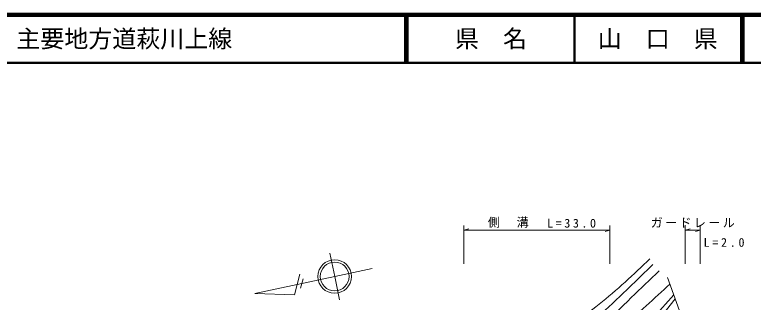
# Model space of a CAD drawing. Units: millimetres, scale not verified. Extents: x 40000 to 680000, y 20000 to 380000.
# Drawn here: x 216414 to 370268, y 320034 to 380000 of the extents above; entities that cross this region are included whole.
import ezdxf
from ezdxf.enums import TextEntityAlignment as Align

# ---------------------------------------------------------------- set-up
doc = ezdxf.new("R2010")
doc.units = ezdxf.units.MM
doc.header["$LTSCALE"] = 1000
for name, color, linetype, lineweight in [('M-BGD', 7, 'Continuous', 13), ('M-BMK-SRVR', 3, 'Continuous', 13), ('M-STR-HTXT', 7, 'Continuous', 13), ('M-TTL', 2, 'Continuous', 140), ('M-TTL-LINE', 7, 'Continuous', 50)]:
    doc.layers.add(name, color=color, linetype=linetype, lineweight=lineweight)
doc.layers.add('M-TTL-TXT', color=7, linetype='Continuous')
doc.styles.add('ＭＳ ゴシック', font='')
doc.styles.get('ＭＳ ゴシック').set_extended_font_data('MS Gothic')

msp = doc.modelspace()

# ---------------------------------------------------------------- linework, layer by layer
at = {"layer": 'M-BGD'}
msp.add_line((354023, 320772), (346555, 311399), dxfattribs=at)
for points, knots in [([(312929, 306731), (315450, 306633), (317971, 306535), (320410, 306958), (323570, 307505), (326593, 308926), (329386, 310625), (334243, 313580), (338404, 317374), (342475, 321252), (344788, 323454), (347072, 325683), (349356, 327911)], [0, 0, 0, 0, 1, 1, 1, 2, 2, 2, 3, 3, 3, 4, 4, 4, 4]), ([(319661, 310324), (322195, 311051), (324728, 311778), (327142, 312794), (331104, 314463), (334743, 316911), (338137, 319605), (341876, 322573), (345317, 325841), (348758, 329108)], [0, 0, 0, 0, 1, 1, 1, 2, 2, 2, 3, 3, 3, 3]), ([(307992, 304411), (312227, 304135), (316462, 303859), (320560, 304639), (324193, 305330), (327718, 306851), (330883, 308830), (336155, 312128), (340430, 316699), (344869, 321028), (346793, 322904), (348748, 324734), (350703, 326565)], [0, 0, 0, 0, 1, 1, 1, 2, 2, 2, 3, 3, 3, 4, 4, 4, 4]), ([(301185, 303287), (303812, 302627), (306439, 301967), (309115, 301643), (312801, 301198), (316579, 301392), (320262, 302095), (324331, 302871), (328284, 304268), (331856, 306287), (335922, 308585), (339494, 311690), (343001, 314818), (346346, 317802), (349631, 320808), (352917, 323813)], [0, 0, 0, 0, 1, 1, 1, 2, 2, 2, 3, 3, 3, 4, 4, 4, 5, 5, 5, 5]), ([(285995, 304555), (288005, 304589), (290014, 304623), (291905, 304108), (292946, 303824), (293952, 303374), (294972, 302986), (298674, 301582), (302574, 301013), (306494, 300221), (311200, 299257), (315903, 298166), (320708, 298355), (323456, 298471), (326233, 298978), (328712, 300077), (331886, 301498), (334552, 303907), (337291, 306139), (339523, 307959), (341805, 309661), (343947, 311527), (347456, 314583), (350593, 318079), (353731, 321576)], [0, 0, 0, 0, 1, 1, 1, 2, 2, 2, 3, 3, 3, 4, 4, 4, 5, 5, 5, 6, 6, 6, 7, 7, 7, 8, 8, 8, 8])]:
    msp.add_open_spline(points, degree=3, knots=knots, dxfattribs=at)
at = {"layer": 'M-BMK-SRVR'}
for p, q in [((283063, 325410), (282026, 330302)), ((290889, 327069), (283063, 325410)), ((283063, 325410), (266432, 321886)), ((276467, 324927), (275963, 322991)), ((283063, 325410), (284099, 320519)), ((361112, 301281), (352426, 325162))]:
    msp.add_line(p, q, dxfattribs=at)
msp.add_lwpolyline([(266432, 321886), (274673, 321588), (275236, 323752), (275800, 325916)], dxfattribs=at)
for radius in [3500, 3000]:
    msp.add_circle((283063, 325410), radius, dxfattribs=at)
at = {"layer": 'M-STR-HTXT'}
for p, q in [((309991, 328069), (309989, 336069)), ((340387, 336076), (340389, 328076)), ((356098, 328080), (356096, 336080)), ((359213, 336081), (359215, 328081)), ((309990, 335069), (310990, 335349)), ((309990, 335069), (340387, 335076)), ((340387, 335076), (339387, 334796)), ((356096, 335080), (357096, 335360)), ((356096, 335080), (359214, 335081)), ((359214, 335081), (358214, 334801))]:
    msp.add_line(p, q, dxfattribs=at)
at = {"layer": 'M-TTL'}
msp.add_line((680000, 380000), (40000, 380000), dxfattribs=at)
at = {"layer": 'M-TTL-LINE'}
for p, q in [((297750, 380000), (297750, 370000)), ((298250, 380000), (298250, 370000)), ((333000, 380000), (333000, 370000)), ((367750, 380000), (367750, 370000)), ((368250, 380000), (368250, 370000)), ((40000, 370000), (680000, 370000))]:
    msp.add_line(p, q, dxfattribs=at)

# ---------------------------------------------------------------- texts
at = {"layer": 'M-STR-HTXT', "char_height": 1833, "attachment_point": 7, "rotation": 0.014, "style": 'ＭＳ ゴシック'}
for s, insert in [('\\T1.2;側\u3000溝', (314975, 335570)), ('\\T1.43;L=33.0', (327342, 335573)), ('\\T1.2;ガードレール', (348905, 335578)), ('\\T1.46;L=2.0', (359921, 331572))]:
    msp.add_mtext(s, dxfattribs=dict(at, insert=insert))
at = {"layer": 'M-TTL-TXT', "style": 'ＭＳ ゴシック'}
msp.add_text('主要地方道萩川上線', height=3666, dxfattribs=at).set_placement((216734, 375000), align=Align.MIDDLE_LEFT)
for s, p in [('県\u3000名', (315625, 375000)), ('山\u3000口\u3000県', (350375, 375000))]:
    msp.add_text(s, height=3666, dxfattribs=at).set_placement(p, align=Align.MIDDLE_CENTER)

doc.saveas('drawing.dxf')
